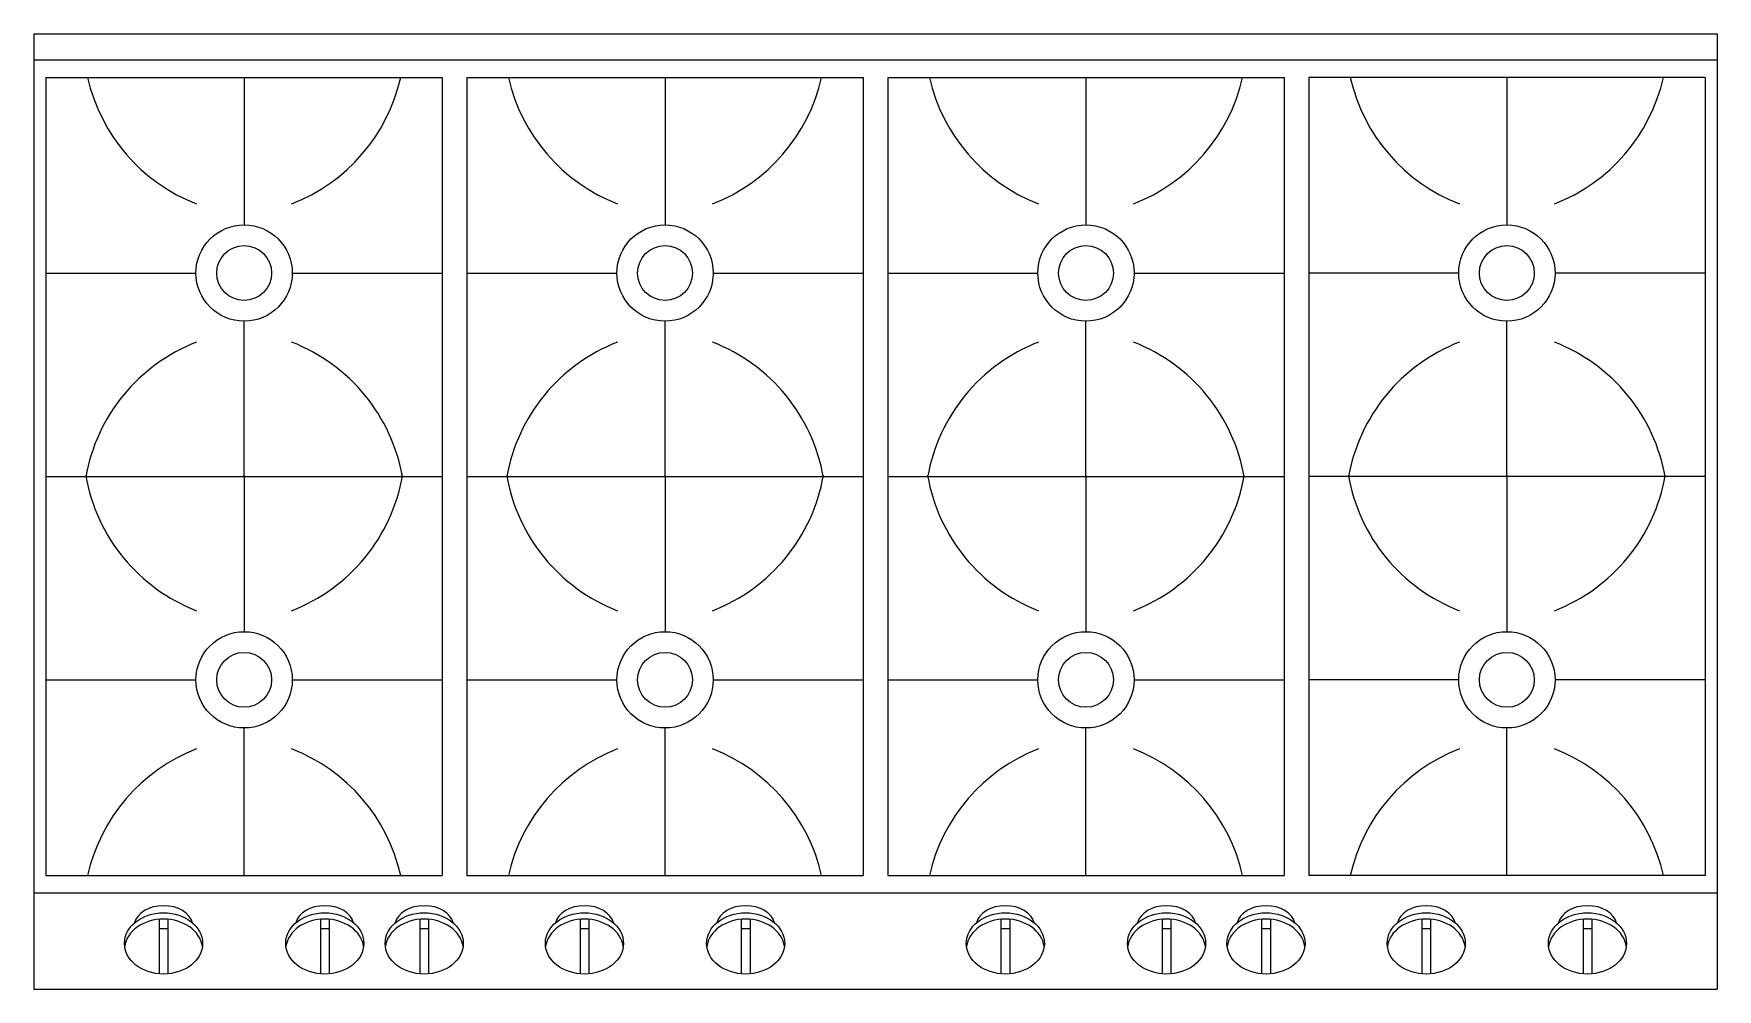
# Model space of a CAD drawing. Header units: inches. Extents: x -24 to 24, y -27.3 to 0.
import ezdxf

# ---------------------------------------------------------------- set-up
doc = ezdxf.new("R2010")
doc.units = ezdxf.units.IN
doc.header["$LTSCALE"] = 48
doc.header["$MEASUREMENT"] = 0

msp = doc.modelspace()

# ---------------------------------------------------------------- linework, layer by layer
for p, q in [((-24, 0), (24, 0)), ((24, 0), (24, -27.25)), ((-24, 0), (-24, -27.25)), ((-24, -0.75), (24, -0.75)), ((-23.65, -1.25), (-23.65, -24)), ((-23.65, -1.25), (-12.35, -1.25)), ((-18, -1.25), (-18, -5.452)), ((-12.35, -1.25), (-12.35, -24)), ((-11.65, -1.25), (-11.65, -24)), ((-11.65, -1.25), (-0.35, -1.25)), ((-6, -1.25), (-6, -5.452)), ((-0.35, -1.25), (-0.35, -24)), ((0.35, -1.25), (0.35, -24)), ((0.35, -1.25), (11.65, -1.25)), ((6, -1.25), (6, -5.452)), ((11.65, -1.25), (11.65, -24)), ((12.35, -1.25), (12.35, -24)), ((23.65, -1.25), (12.35, -1.25)), ((18, -1.25), (18, -5.452)), ((23.65, -1.25), (23.65, -24)), ((-23.65, -6.825), (-19.373, -6.825)), ((-16.627, -6.825), (-12.35, -6.825)), ((-11.65, -6.825), (-7.373, -6.825)), ((-4.627, -6.825), (-0.35, -6.825)), ((0.35, -6.825), (4.627, -6.825)), ((7.373, -6.825), (11.65, -6.825)), ((16.627, -6.825), (12.35, -6.825)), ((23.65, -6.825), (19.373, -6.825)), ((-18, -12.65), (-18, -8.198)), ((-6, -12.65), (-6, -8.198)), ((6, -12.65), (6, -8.198)), ((18, -12.65), (18, -8.198)), ((-23.65, -12.625), (-12.35, -12.625)), ((-18, -12.6), (-18, -17.052)), ((-11.65, -12.625), (-0.35, -12.625)), ((-6, -12.6), (-6, -17.052)), ((0.35, -12.625), (11.65, -12.625)), ((6, -12.6), (6, -17.052)), ((23.65, -12.625), (12.35, -12.625)), ((18, -12.6), (18, -17.052)), ((-23.65, -18.425), (-19.373, -18.425)), ((-16.627, -18.425), (-12.35, -18.425)), ((-11.65, -18.425), (-7.373, -18.425)), ((-4.627, -18.425), (-0.35, -18.425)), ((0.35, -18.425), (4.627, -18.425)), ((7.373, -18.425), (11.65, -18.425)), ((16.627, -18.425), (12.35, -18.425)), ((23.65, -18.425), (19.373, -18.425)), ((-18, -24), (-18, -19.798)), ((-6, -24), (-6, -19.798)), ((6, -24), (6, -19.798)), ((18, -24), (18, -19.798)), ((-23.65, -24), (-12.35, -24)), ((-11.65, -24), (-0.35, -24)), ((0.35, -24), (11.65, -24)), ((23.65, -24), (12.35, -24)), ((-24, -24.5), (24, -24.5)), ((-20.423, -25.253), (-20.423, -26.808)), ((-20.173, -25.253), (-20.173, -26.808)), ((-15.827, -25.253), (-15.827, -26.808)), ((-15.577, -25.253), (-15.577, -26.808)), ((-12.992, -25.253), (-12.992, -26.808)), ((-12.742, -25.253), (-12.742, -26.808)), ((-8.423, -25.253), (-8.423, -26.808)), ((-8.173, -25.253), (-8.173, -26.808)), ((-3.827, -25.253), (-3.827, -26.808)), ((-3.577, -25.253), (-3.577, -26.808)), ((3.577, -25.253), (3.577, -26.808)), ((3.827, -25.253), (3.827, -26.808)), ((8.173, -25.253), (8.173, -26.808)), ((8.423, -25.253), (8.423, -26.808)), ((11.008, -25.253), (11.008, -26.808)), ((11.258, -25.253), (11.258, -26.808)), ((15.577, -25.253), (15.577, -26.808)), ((15.827, -25.253), (15.827, -26.808)), ((20.173, -25.253), (20.173, -26.808)), ((20.423, -25.253), (20.423, -26.808)), ((-20.173, -25.521), (-20.423, -25.521)), ((-15.577, -25.521), (-15.827, -25.521)), ((-12.742, -25.521), (-12.992, -25.521)), ((-8.173, -25.521), (-8.423, -25.521)), ((-3.577, -25.521), (-3.827, -25.521)), ((3.827, -25.521), (3.577, -25.521)), ((8.423, -25.521), (8.173, -25.521)), ((11.258, -25.521), (11.008, -25.521)), ((15.827, -25.521), (15.577, -25.521)), ((20.423, -25.521), (20.173, -25.521)), ((-24, -27.25), (24, -27.25))]:
    msp.add_line(p, q)
for centre, radius in [((-18, -6.825), 1.373), ((-6, -6.825), 1.373), ((6, -6.825), 1.373), ((18, -6.825), 1.373), ((-18, -6.825), 0.782), ((-6, -6.825), 0.782), ((6, -6.825), 0.782), ((18, -6.825), 0.782), ((-18, -18.425), 1.373), ((-6, -18.425), 1.373), ((6, -18.425), 1.373), ((18, -18.425), 1.373), ((-18, -18.425), 0.782), ((-6, -18.425), 0.782), ((6, -18.425), 0.782), ((18, -18.425), 0.782)]:
    msp.add_circle(centre, radius)
for centre, start, end in [((-17.523, -0.13), 192.7674, 248.8188), ((-18.477, -0.13), 291.1812, 347.2326), ((-5.523, -0.13), 192.7674, 248.8188), ((-6.477, -0.13), 291.1812, 347.2326), ((6.477, -0.13), 192.7674, 248.8188), ((5.523, -0.13), 291.1812, 347.2326), ((18.477, -0.13), 192.7674, 248.8188), ((17.523, -0.13), 291.1812, 347.2326), ((-17.523, -13.52), 111.1812, 170.1161), ((-18.477, -13.52), 9.8839, 68.8188), ((-5.523, -13.52), 111.1812, 170.1161), ((-6.477, -13.52), 9.8839, 68.8188), ((6.477, -13.52), 111.1812, 170.1161), ((5.523, -13.52), 9.8839, 68.8188), ((18.477, -13.52), 111.1812, 170.1161), ((17.523, -13.52), 9.8839, 68.8188), ((-17.523, -11.73), 189.8839, 248.8188), ((-18.477, -11.73), 291.1812, 350.1161), ((-5.523, -11.73), 189.8839, 248.8188), ((-6.477, -11.73), 291.1812, 350.1161), ((6.477, -11.73), 189.8839, 248.8188), ((5.523, -11.73), 291.1812, 350.1161), ((18.477, -11.73), 189.8839, 248.8188), ((17.523, -11.73), 291.1812, 350.1161), ((-17.523, -25.12), 111.1812, 167.2326), ((-18.477, -25.12), 12.7674, 68.8188), ((-5.523, -25.12), 111.1812, 167.2326), ((-6.477, -25.12), 12.7674, 68.8188), ((6.477, -25.12), 111.1812, 167.2326), ((5.523, -25.12), 12.7674, 68.8188), ((18.477, -25.12), 111.1812, 167.2326), ((17.523, -25.12), 12.7674, 68.8188)]:
    msp.add_arc(centre, 5.067, start, end)
for centre, major_axis, ratio, start_param, end_param in [((-20.298, -25.449), (-0.835, 0), 0.700025, 3.302477, 6.122301), ((-15.702, -25.449), (-0.835, 0), 0.700025, 3.302477, 6.122301), ((-12.867, -25.449), (-0.835, 0), 0.700025, 3.302477, 6.122301), ((-8.298, -25.449), (-0.835, 0), 0.700025, 3.302477, 6.122301), ((-3.702, -25.449), (-0.835, 0), 0.700025, 3.302477, 6.122301), ((3.702, -25.449), (-0.835, 0), 0.700025, 3.302477, 6.122301), ((8.298, -25.449), (-0.835, 0), 0.700025, 3.302477, 6.122301), ((11.133, -25.449), (-0.835, 0), 0.700025, 3.302477, 6.122301), ((15.702, -25.449), (-0.835, 0), 0.700025, 3.302477, 6.122301), ((20.298, -25.449), (-0.835, 0), 0.700025, 3.302477, 6.122301), ((-20.298, -26.12), (-1.113, 0), 0.7838, 3.244352, 6.180426), ((-15.702, -26.12), (-1.113, 0), 0.7838, 3.244352, 6.180426), ((-12.867, -26.12), (-1.113, 0), 0.7838, 3.244352, 6.180426), ((-8.298, -26.12), (-1.113, 0), 0.7838, 3.244352, 6.180426), ((-3.702, -26.12), (-1.113, 0), 0.7838, 3.244352, 6.180426), ((3.702, -26.12), (-1.113, 0), 0.7838, 3.244352, 6.180426), ((8.298, -26.12), (-1.113, 0), 0.7838, 3.244352, 6.180426), ((11.133, -26.12), (-1.113, 0), 0.7838, 3.244352, 6.180426), ((15.702, -26.12), (-1.113, 0), 0.7838, 3.244352, 6.180426), ((20.298, -26.12), (-1.113, 0), 0.7838, 3.244352, 6.180426)]:
    msp.add_ellipse(centre, major_axis=major_axis, ratio=ratio, start_param=start_param, end_param=end_param)
for centre in [(-20.298, -25.941), (-15.702, -25.941), (-12.867, -25.941), (-8.298, -25.941), (-3.702, -25.941), (3.702, -25.941), (8.298, -25.941), (11.133, -25.941), (15.702, -25.941), (20.298, -25.941)]:
    msp.add_ellipse(centre, major_axis=(-1.113, 0), ratio=0.7838)

doc.saveas('drawing.dxf')
